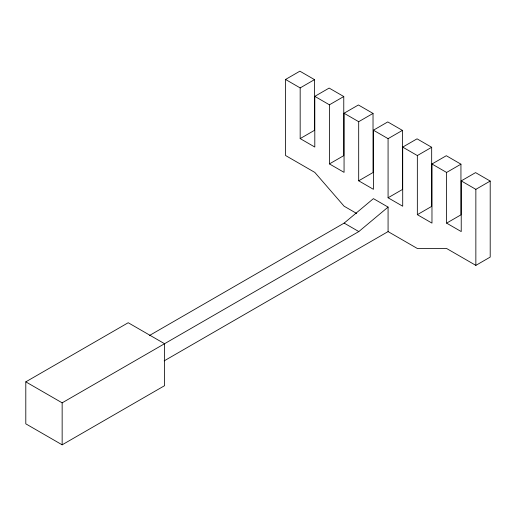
<?xml version="1.0" encoding="UTF-8"?>
<svg xmlns="http://www.w3.org/2000/svg" width="516" height="516" viewBox="0 0 516 516"><rect width="100%" height="100%" fill="white"/><g stroke="black" fill="none" stroke-linecap="round" stroke-linejoin="round"><path stroke-width="0.77" d="M149.517 335.477L344.159 223.099L373.423 198.634L388.077 207.097L388.077 231.594L164.178 360.865M25.8 381.853L128.207 322.732L164.559 343.714L164.559 385.691L62.152 444.818L25.8 423.83L25.8 381.853L62.152 402.841L358.82 231.561L388.077 207.097M285.541 79.464L299.88 71.182L314.515 79.632L314.515 130.309L300.17 138.591L300.17 87.914L285.541 79.464L285.541 155.503L314.799 172.396L344.108 206.207L356.672 213.463M300.17 87.914L314.515 79.632M314.799 96.357L329.144 88.075L343.772 96.524L343.772 155.632L329.427 163.914L329.427 104.806L314.799 96.357L314.799 147.041L300.17 138.591M329.427 104.806L343.772 96.524M344.062 113.249L358.401 104.974L373.029 113.417L373.029 172.525L358.691 180.806L358.691 121.699L344.062 113.249L344.062 172.363L329.427 163.914M358.691 121.699L373.029 113.417M373.423 130.2L387.761 121.924L402.422 130.387L402.422 189.495L388.077 197.776L388.077 138.662L373.423 130.2L373.423 189.314L358.691 180.806M388.077 138.662L402.422 130.387M402.706 147.112L417.051 138.83L431.679 147.279L431.679 206.387L417.341 214.669L417.341 155.561L402.706 147.112L402.706 206.219L388.077 197.776M417.341 155.561L431.679 147.279M431.969 164.004L446.308 155.722L460.943 164.172L460.943 214.85L446.598 223.131L446.598 172.454L431.969 164.004L431.969 223.112L417.341 214.669M446.598 172.454L460.943 164.172M446.598 223.131L461.227 231.574L461.227 180.897L475.571 172.615L490.2 181.064L490.2 257.097L475.855 265.379L446.598 248.486L417.341 248.486L388.077 231.594M461.227 180.897L475.855 189.346L490.2 181.064M344.159 223.099L358.82 231.561M475.855 189.346L475.855 265.379M62.152 402.841L62.152 444.818"/></g></svg>
